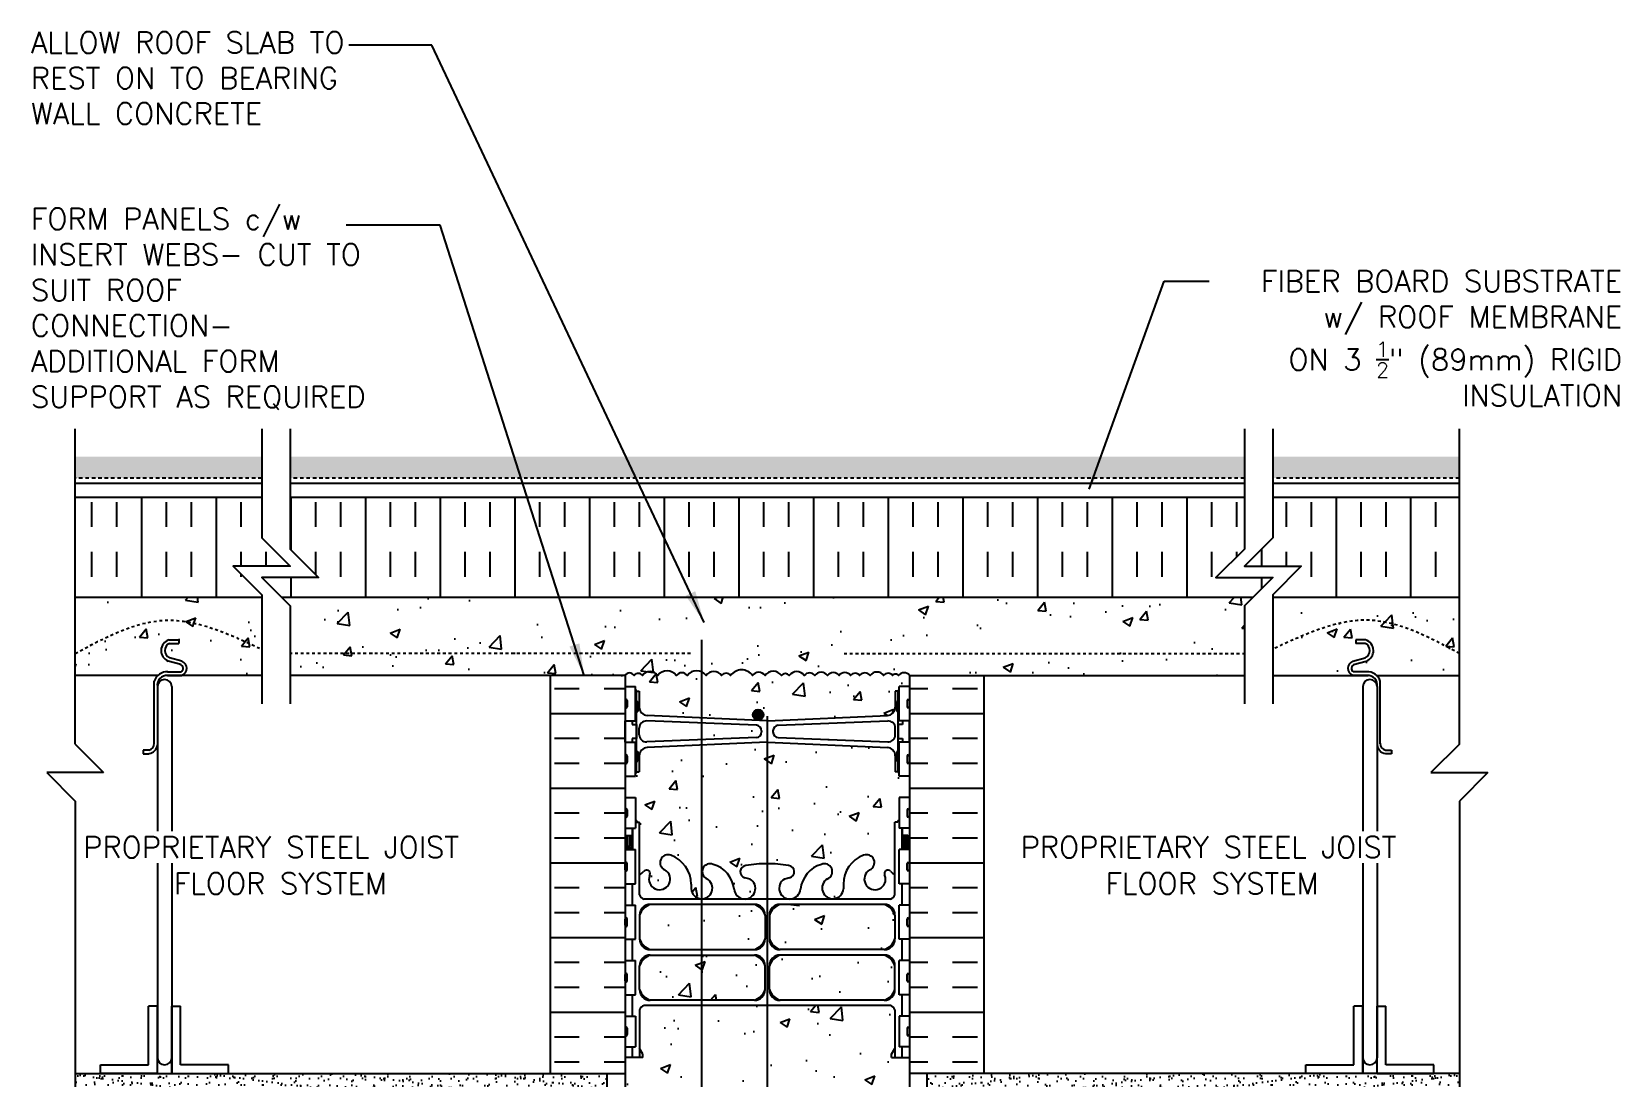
# Model space of a CAD drawing. Header units: inches. Extents: x 177.5 to 233.4, y 130.3 to 205.2.
# Drawn here: x 177.5 to 233.4, y 168.5 to 205.2 of the extents above; entities that cross this region are included whole.
import ezdxf
from ezdxf.enums import TextEntityAlignment as Align

# ---------------------------------------------------------------- set-up
doc = ezdxf.new("R2010")
doc.units = ezdxf.units.IN
doc.header["$LTSCALE"] = 0.5
doc.header["$MEASUREMENT"] = 0
doc.linetypes.add('DASHED2', pattern=[0.375, 0.25, -0.125])
doc.linetypes.add('HIDDEN2', pattern=[0.1875, 0.125, -0.0625])
for name, color, linetype in [('HATCH', 12, 'Continuous'), ('line25', 2, 'Continuous'), ('LINE3', 3, 'Continuous'), ('LINE50', 5, 'Continuous'), ('LINE9', 9, 'Continuous'), ('TEXT', 4, 'Continuous'), ('Web_Edge', 9, 'Continuous')]:
    doc.layers.add(name, color=color, linetype=linetype)
doc.styles.add('DIM', font='romans.shx', dxfattribs={"width": 0.7})
doc.styles.add('ROMANS', font='romans.shx', dxfattribs={"height": 0.75})
doc.dimstyles.new('ext_12', dxfattribs={"dimscale": 12, "dimtxt": 0.075, "dimasz": 0.09375, "dimexe": 0.09375, "dimexo": 0.0625, "dimgap": 0.0625, "dimtad": 1, "dimdec": 1, "dimzin": 2, "dimdsep": 46, "dimlunit": 4, "dimtxsty": 'DIM', "dimcen": 0.09, "dimdle": 0.09375, "dimclrt": 4, "dimadec": 0, "dimazin": 0, "dimtfac": 1, "dimtdec": 1, "dimtmove": 2, "dimatfit": 3, "dimfxl": 1, "dimfrac": 2, "dimtolj": 1, "dimtzin": 0, "dimarcsym": 0})
pattern_1 = [(50, (0, 0), (3.5863, -0.31376), [0.375, -4.125]), (355, (0, 0), (-0.693757, 3.76096), [0.3, -3.3]), (100.4514, (0.299, -0.026), (2.892544, 3.4472), [0.3187, -3.50571]), (46.1842, (0, 1), (5.336207, -0.827596), [0.5625, -6.1875]), (96.6356, (0.4447, 0.931), (4.67331, 4.87059), [0.47805, -5.25857]), (351.1842, (0, 1), (4.67331, 4.87059), [0.45, -4.95]), (21, (0.5, 0.75), (2.984535, -2.013094), [0.375, -4.125]), (326, (0.5, 0.75), (1.216577, 3.62575), [0.3, -3.3]), (71.4514, (0.7487, 0.5822), (4.20111, 1.612656), [0.3187, -3.50571]), (37.5, (0, 0), (0.060799, 1.664469), [0, -3.26, 0, -3.35, 0, -3.3125]), (7.5, (0, 0), (1.315348, 1.972059), [0, -1.91, 0, -3.185, 0, -1.2625]), (327.5, (-1.115, 0), (2.669112, -0.1127744), [0, -1.25, 0, -3.9, 0, -5.175]), (317.5, (-1.615, 0), (2.91593, 0.500525), [0, -1.625, 0, -2.59, 0, -3.675])]

msp = doc.modelspace()

# ---------------------------------------------------------------- hatches: boundary and pattern name
at = {"layer": 'HATCH'}
h = msp.add_hatch(dxfattribs=at)
h.set_pattern_fill('GRAVEL', color=256, style=0)
h.set_pattern_definition([(228.0128, (0.72, 1), (-7.999998232, -9.000001342), [0.134536, -13.319088]), (184.9697, (0.63, 0.9), (12.0000010515, 0.999991307), [0.230868, -22.855925]), (132.5104, (0.4, 0.88), (9.999990718, -11.000008674), [0.162788, -16.116032]), (267.2737, (0.01, 0.63), (0.999996018, 20.000000295), [0.210238, -20.813558]), (292.8337, (0, 0.42), (-5.0000099054, 11.999996412), [0.206155, -20.409373]), (357.2737, (0.08, 0.23), (-20.000000295, 0.999996018), [0.210238, -20.813558]), (37.6942, (0.29, 0.22), (-13.0000073456, -9.999990405), [0.278029, -27.524849]), (72.2553, (0.51, 0.39), (7.0000107627, 21.999996231), [0.262488, -25.986321]), (121.4296, (0.59, 0.64), (-8.000008234, 12.9999950365), [0.21095, -20.884073]), (175.2364, (0.48, 0.82), (11.000000946, -0.999991533), [0.240832, -11.800763]), (222.3974, (0.24, 0.84), (-12.000007351, -10.999992082), [0.311448, -30.833375]), (138.8141, (1, 0.62), (-7.000002947, 5.999997313), [0.106301, -10.523844]), (171.4692, (0.92, 0.69), (12.999998285, -2.00000791), [0.202237, -20.021511]), (225, (0.72, 0.72), (-1e-16, -1.0000003), [0.141421, -1.272792]), (203.1986, (0.65, 0.84), (4.99999973, 2.000001325), [0.076158, -7.539615]), (291.8014, (0.58, 0.81), (-0.99999991, 3.00000027), [0.107703, -5.277462]), (30.9638, (0.62, 0.71), (2.99999802, 2.00000248), [0.174929, -5.656023]), (161.5651, (0.77, 0.8), (2.00000043, -0.9999984), [0.126491, -3.035787]), (16.3895, (0, 0.81), (10.000002198, 2.99999271), [0.1772, -17.542845]), (70.3462, (0.17, 0.86), (-3.999995247, -11.000002136), [0.148661, -14.717408]), (293.1986, (0.77, 1), (-2.000001325, 4.99999973), [0.152315, -7.463458]), (343.6105, (0.83, 0.86), (-10.000002198, 2.99999271), [0.1772, -17.542845]), (339.444, (0, 0.19), (-5.000001845, 1.999995996), [0.17088, -8.373124]), (294.7751, (0.16, 0.13), (-4.99999219, 11.000003422), [0.143178, -14.174643]), (66.8014, (0.78, 0), (2.000001325, 4.99999973), [0.152315, -7.463458]), (17.354, (0.84, 0.14), (-13.000002019, -3.999994502), [0.167631, -16.595424]), (69.444, (0.29, 0), (-1.999995996, -5.000001845), [0.08544, -8.458564]), (101.3099, (0.72, 0), (-0.99999763, 4.00000075), [0.05099, -5.048029]), (165.9638, (0.71, 0.05), (3.00000055, -0.99999806), [0.206155, -3.91695]), (186.009, (0.51, 0.1), (9.999999751, 0.9999993175), [0.19105, -18.913923]), (303.6901, (0.62, 0.62), (-1.00000133, 1.99999956), [0.144222, -3.461329]), (353.1572, (0.7, 0.5), (16.9999993655, -2.000007998), [0.251794, -24.927563]), (60.9454, (0.95, 0.47), (-4.000000027, -7.000000385), [0.102956, -10.192674]), (90, (1, 0.56), (-1, 1), [0.06, -0.94]), (120.2564, (0.49, 0.13), (3.999994887, -7.000002456), [0.138924, -13.75352]), (48.0128, (0.42, 0.25), (7.999998232, 9.000001342), [0.269072, -13.184552]), (0, (0.6, 0.45), (1, 1), [0.26, -0.74]), (325.3048, (0.86, 0.45), (-9.999994259, 7.00000861), [0.158114, -15.653274]), (254.0546, (0.99, 0.36), (-0.99999989, -4.000000127), [0.145602, -7.134508]), (207.646, (0.95, 0.22), (-18.999995807, -10.000007713), [0.237065, -23.469474]), (175.4261, (0.74, 0.11), (-13.0000005583, 0.999994801), [0.250799, -24.829074])])
h.paths.add_polyline_path([(185.607, 190.295), (179.047, 190.295), (179.047, 189.545), (185.607, 189.545)])
h.paths.add_polyline_path([(220.153, 190.295), (186.607, 190.295), (186.607, 189.545), (220.153, 189.545)])
h.paths.add_polyline_path([(227.713, 190.295), (221.153, 190.295), (221.153, 189.545), (227.713, 189.545)])
h = msp.add_hatch(dxfattribs=at)
h.set_pattern_fill('INSUL', color=256, scale=7, angle=90, style=0)
h.set_pattern_definition([(90, (184.01, 187.8276), (-2.625, 2e-16), []), (90, (183.135, 187.8276), (-2.625, 2e-16), [0.875, -0.875]), (90, (182.26, 187.8276), (-2.625, 2e-16), [0.875, -0.875])])
h.paths.add_polyline_path([(185.607, 188.858), (179.047, 188.858), (179.047, 185.358), (185.607, 185.358), (185.607, 185.445), (184.607, 186.445), (186.607, 186.445), (185.607, 187.445)])
h.paths.add_polyline_path([(220.153, 188.858), (186.607, 188.858), (186.607, 187.05), (187.607, 186.05), (185.607, 186.05), (186.299, 185.358), (220.461, 185.358), (221.153, 186.05), (219.153, 186.05), (220.153, 187.05)])
h.paths.add_polyline_path([(221.153, 185.445), (221.153, 185.358), (227.713, 185.358), (227.713, 188.858), (221.153, 188.858), (221.153, 187.445), (220.153, 186.445), (222.153, 186.445)])
h = msp.add_hatch(dxfattribs=at)
h.set_pattern_fill('AR-CONC', color=256, scale=0.5)
h.set_pattern_definition(pattern_1)
h.paths.add_polyline_path([(220.153, 185.05), (220.461, 185.358), (186.299, 185.358), (186.607, 185.05), (186.607, 182.608), (198.38, 182.608, -0.552315), (198.7, 182.603, -0.520567), (198.991, 182.603, -0.520567), (199.532, 182.603, -0.520567), (200.182, 182.603, -0.520567), (200.57, 182.603, -0.520567), (201.23, 182.603, -0.520567), (201.775, 182.603, -0.520567), (202.092, 182.603, -0.520567), (202.863, 182.603, -0.520567), (203.301, 182.603, -0.520567), (203.882, 182.603, -0.520567), (204.154, 182.603, -0.520567), (204.682, 182.603, -0.520567), (205.051, 182.603, -0.520567), (205.499, 182.603, -0.520567), (205.906, 182.603, -0.520567), (206.309, 182.603, -0.520567), (206.627, 182.603, -0.520567), (206.997, 182.603, -0.520567), (207.472, 182.603, -0.520567), (207.786, 182.603, -0.520567), (207.996, 182.603, -0.513484), (208.38, 182.608), (220.153, 182.608)])
edge = h.paths.add_edge_path()
edge.add_line((227.713, 185.358), (221.153, 185.358))
edge.add_line((221.153, 185.358), (221.153, 183.528))
edge.add_spline(control_points=[(221.153, 183.528), (222.288, 184.059), (224.508, 185.098), (226.661, 183.944), (227.713, 183.381)], knot_values=[0, 0, 0, 0, 3.539354, 6.918479, 6.918479, 6.918479, 6.918479], degree=3, periodic=0)
edge.add_line((227.713, 183.381), (227.713, 185.358))
edge = h.paths.add_edge_path()
edge.add_line((185.607, 185.358), (179.047, 185.358))
edge.add_line((179.047, 185.358), (179.047, 183.381))
edge.add_spline(control_points=[(179.047, 183.381), (180.099, 183.944), (182.252, 185.098), (184.472, 184.059), (185.607, 183.528)], knot_values=[0, 0, 0, 0, 3.379125, 6.918479, 6.918479, 6.918479, 6.918479], degree=3, periodic=0)
edge.add_line((185.607, 183.528), (185.607, 185.358))
h.paths.add_polyline_path([(207.88, 182.058), (207.98, 182.058, -0.327813), (208.015, 182.105), (208.015, 182.213), (208.38, 182.213), (208.38, 182.608, 0.513484), (207.996, 182.603, 0.520567), (207.786, 182.603, 0.520567), (207.472, 182.603, 0.520567), (206.997, 182.603, 0.520567), (206.627, 182.603, 0.520567), (206.309, 182.603, 0.520567), (205.906, 182.603, 0.520567), (205.499, 182.603, 0.520567), (205.051, 182.603, 0.520567), (204.682, 182.603, 0.520567), (204.154, 182.603, 0.520567), (203.882, 182.603, 0.520567), (203.301, 182.603, 0.520567), (202.863, 182.603, 0.520567), (202.092, 182.603, 0.520567), (201.775, 182.603, 0.520567), (201.23, 182.603, 0.520567), (200.57, 182.603, 0.520567), (200.182, 182.603, 0.520567), (199.532, 182.603, 0.520567), (198.991, 182.603, 0.520567), (198.7, 182.603, 0.552315), (198.38, 182.608), (198.38, 182.213), (198.745, 182.213), (198.745, 182.105, -0.327813), (198.78, 182.058), (198.88, 182.058), (198.88, 181.497, 0.390098), (199.155, 181.198), (203.363, 181.014, 0.020761), (203.38, 181.013, 0.020761), (203.397, 181.014), (207.605, 181.198, 0.390098), (207.88, 181.497)])
h.paths.add_polyline_path([(207.88, 180.757, 0.425773), (207.62, 181.006), (203.763, 180.855, 0.390098), (203.58, 180.655), (203.58, 180.62, 0.390098), (203.763, 180.421), (207.62, 180.269, 0.425773), (207.88, 180.519)])
h.paths.add_polyline_path([(203.18, 180.62), (203.18, 180.655, 0.390098), (202.997, 180.855), (199.14, 181.006, 0.425773), (198.88, 180.757), (198.88, 180.519, 0.425773), (199.14, 180.269), (202.997, 180.421, 0.390098)])
h.paths.add_polyline_path([(208.015, 178.313), (208.38, 178.313), (208.38, 179.063), (208.015, 179.063), (208.015, 179.17, -0.327813), (207.98, 179.218), (207.88, 179.218), (207.88, 179.779, 0.390098), (207.605, 180.078), (203.397, 180.261, 0.020761), (203.38, 180.262, 0.020761), (203.363, 180.261), (199.155, 180.078, 0.390098), (198.88, 179.779), (198.88, 179.218), (198.78, 179.218, -0.327813), (198.745, 179.17), (198.745, 179.063), (198.38, 179.063), (198.38, 178.313), (198.745, 178.313), (198.745, 177.529, -0.385423), (198.79, 177.479), (198.79, 177.449), (198.89, 177.449), (198.89, 175.612, 0.108933), (199.043, 175.725, -0.8344), (199.254, 175.599), (199.242, 175.578, 2.155404), (199.781, 175.772, -1), (199.995, 176.284, -0.311223), (200.704, 175.268), (200.703, 175.103, 1.661382), (201.264, 175.455, -1), (201.478, 175.966, -0.30095), (202.214, 175.094, 1.661382), (202.775, 175.447, 0.055617), (202.596, 175.492, -0.843243), (202.63, 175.925, -0.049932), (203.38, 175.989, -0.049932), (204.13, 175.925, -0.843243), (204.164, 175.492, 0.055617), (203.985, 175.447, 1.661382), (204.546, 175.094, -0.30095), (205.282, 175.966, -1), (205.496, 175.455, 1.661382), (206.057, 175.103), (206.056, 175.268, -0.311223), (206.765, 176.284, -1), (206.979, 175.772, 2.155404), (207.517, 175.578), (207.506, 175.599, -0.834375), (207.717, 175.725, 0.10894), (207.87, 175.612), (207.87, 177.449), (207.97, 177.449), (207.97, 177.479, -0.385423), (208.015, 177.529)])
h.paths.add_polyline_path([(203.304, 172.403, 0.225652), (202.929, 172.778), (199.265, 172.778, 0.225652), (198.89, 172.403), (198.89, 171.562, 0.225652), (199.265, 171.187), (202.929, 171.187, 0.225652), (203.304, 171.562)])
h.paths.add_polyline_path([(203.304, 174.184, 0.225652), (202.929, 174.559), (199.265, 174.559, 0.225652), (198.89, 174.184), (198.89, 173.344, 0.225652), (199.265, 172.969), (202.929, 172.969, 0.225652), (203.304, 173.344)])
h.paths.add_polyline_path([(207.87, 173.344), (207.87, 174.184, 0.225652), (207.495, 174.559), (203.831, 174.559, 0.225652), (203.456, 174.184), (203.456, 173.344, 0.225652), (203.831, 172.969), (207.495, 172.969, 0.225652)])
h.paths.add_polyline_path([(207.87, 172.403, 0.225652), (207.495, 172.778), (203.831, 172.778, 0.225652), (203.456, 172.403), (203.456, 171.562, 0.225652), (203.831, 171.187), (207.495, 171.187, 0.225652), (207.87, 171.562)])
h.paths.add_polyline_path([(208.38, 167.858), (208.38, 169.178), (207.75, 169.178), (207.75, 169.29), (207.87, 169.49), (207.87, 170.852, 0.268138), (207.709, 171), (199.051, 171, 0.268156), (198.89, 170.852), (198.89, 169.49), (199.01, 169.29), (199.01, 169.178), (198.38, 169.178), (198.38, 167.858), (198.38, 165.858, 0.088416), (198.526, 165.76), (198.616, 165.76), (198.616, 165.719, -0.249069), (198.726, 165.512), (198.726, 165.444, -0.414214), (198.663, 165.382), (198.616, 165.382), (198.616, 165.312), (198.721, 165.312, 0.231736), (199.079, 165.463, -0.8344), (199.29, 165.337), (199.278, 165.316, 2.155404), (199.817, 165.51, -1), (200.031, 166.021, -0.311223), (200.74, 165.005), (200.739, 164.84, 1.661382), (201.3, 165.193, -1), (201.514, 165.704, -0.30095), (202.25, 164.832, 1.661382), (202.811, 165.185, 0.055617), (202.632, 165.23, -0.843243), (202.666, 165.662, -0.047544), (203.38, 165.727, -0.047544), (204.094, 165.662, -0.843243), (204.128, 165.23, 0.055617), (203.949, 165.185, 1.661382), (204.51, 164.832, -0.30095), (205.246, 165.704, -1), (205.46, 165.193, 1.661382), (206.021, 164.84), (206.02, 165.005, -0.311223), (206.729, 166.021, -1), (206.943, 165.51, 2.155404), (207.481, 165.316), (207.47, 165.337, -0.834375), (207.681, 165.463, 0.23174), (208.039, 165.312), (208.144, 165.312), (208.144, 165.382), (208.096, 165.382, -0.414214), (208.034, 165.444), (208.034, 165.512, -0.249069), (208.144, 165.719), (208.144, 165.76), (208.234, 165.76, 0.08841), (208.38, 165.858)])
h.paths.add_polyline_path([(208.38, 161.665, 0.08841), (208.234, 161.763), (208.144, 161.763), (208.144, 161.804, -0.249069), (208.034, 162.012), (208.034, 162.079, -0.414214), (208.096, 162.142), (208.144, 162.142), (208.144, 162.212), (208.039, 162.212, -0.155529), (207.863, 162.346, 0.180914), (207.446, 162.657), (205.865, 163.01, 0.054974), (205.538, 163.046), (203.38, 163.046), (201.222, 163.046, 0.054974), (200.895, 163.01), (199.314, 162.657, 0.180914), (198.897, 162.346, -0.155529), (198.721, 162.212), (198.616, 162.212), (198.616, 162.142), (198.663, 162.142, -0.414214), (198.726, 162.079), (198.726, 162.012, -0.249069), (198.616, 161.804), (198.616, 161.763), (198.526, 161.763, 0.088416), (198.38, 161.665), (198.38, 156.05, 0.088416), (198.526, 155.953), (198.616, 155.953), (198.616, 155.911, -0.249069), (198.726, 155.704), (198.726, 155.636, -0.414214), (198.663, 155.574), (198.616, 155.574), (198.616, 155.504), (198.721, 155.504, -0.155529), (198.897, 155.37, 0.180914), (199.314, 155.059), (200.895, 154.706, 0.054974), (201.222, 154.669), (203.38, 154.669), (205.538, 154.669, 0.054974), (205.865, 154.706), (207.446, 155.059, 0.180914), (207.863, 155.37, -0.155529), (208.039, 155.504), (208.144, 155.504), (208.144, 155.574), (208.096, 155.574, -0.414214), (208.034, 155.636), (208.034, 155.704, -0.249069), (208.144, 155.911), (208.144, 155.953), (208.234, 155.953, 0.08841), (208.38, 156.05)])
h.paths.add_polyline_path([(208.38, 151.858, 0.08841), (208.234, 151.955), (208.144, 151.955), (208.144, 151.997, -0.249069), (208.034, 152.204), (208.034, 152.271, -0.414214), (208.096, 152.334), (208.144, 152.334), (208.144, 152.404), (208.039, 152.404, 0.231736), (207.681, 152.253, -0.8344), (207.47, 152.378), (207.481, 152.4, 2.155404), (206.943, 152.205, -1), (206.729, 151.694, -0.311223), (206.02, 152.71), (206.021, 152.875, 1.661382), (205.46, 152.522, -1), (205.246, 152.011, -0.30095), (204.51, 152.884, 1.661382), (203.949, 152.531, 0.055617), (204.128, 152.485, -0.843243), (204.094, 152.053, -0.047544), (203.38, 151.988, -0.047544), (202.666, 152.053, -0.843243), (202.632, 152.485, 0.055617), (202.811, 152.531, 1.661382), (202.25, 152.884, -0.30095), (201.514, 152.011, -1), (201.3, 152.522, 1.661382), (200.739, 152.875), (200.74, 152.71, -0.311223), (200.031, 151.694, -1), (199.817, 152.205, 2.155404), (199.278, 152.4), (199.29, 152.378, -0.834375), (199.079, 152.253, 0.23174), (198.721, 152.404), (198.616, 152.404), (198.616, 152.334), (198.663, 152.334, -0.414214), (198.726, 152.271), (198.726, 152.204, -0.249069), (198.616, 151.997), (198.616, 151.955), (198.526, 151.955, 0.088416), (198.38, 151.858), (198.38, 149.858), (202.599, 149.858), (203.599, 150.858), (203.599, 148.858), (204.599, 149.858), (208.38, 149.858)])
h = msp.add_hatch(dxfattribs=at)
h.set_pattern_fill('AR-CONC', color=256, scale=0.5)
h.set_pattern_definition(pattern_1)
edge = h.paths.add_edge_path()
edge.add_spline(control_points=[(227.713, 183.381), (226.661, 183.944), (224.508, 185.098), (222.288, 184.059), (221.153, 183.528)], knot_values=[0, 0, 0, 0, 3.379125, 6.918479, 6.918479, 6.918479, 6.918479], degree=3, periodic=0)
edge.add_line((221.153, 183.528), (221.153, 182.608))
edge.add_line((221.153, 182.608), (221.55, 182.608))
edge.add_line((221.55, 182.608), (223.962, 182.608))
edge.add_arc((224.061, 182.858), 0.269, 111.5979, 248.4021, ccw=False)
edge.add_line((223.962, 183.108), (224.395, 183.23))
edge.add_arc((224.298, 183.48), 0.268, 291.22, 428.78)
edge.add_line((224.395, 183.73), (224.073, 183.73))
edge.add_line((224.073, 183.73), (224.073, 183.855))
edge.add_line((224.073, 183.855), (224.416, 183.855))
edge.add_arc((224.298, 183.48), 0.393, -69.7322, 72.5069, ccw=False)
edge.add_line((224.434, 183.111), (224.003, 182.989))
edge.add_arc((224.061, 182.858), 0.144, 113.7456, 240.3185)
edge.add_line((223.989, 182.733), (224.458, 182.733))
edge.add_arc((224.486, 182.271), 0.463, 46.7137, 93.5654, ccw=False)
edge.add_line((224.804, 182.608), (227.713, 182.608))
edge.add_line((227.713, 182.608), (227.713, 183.381))
edge = h.paths.add_edge_path()
edge.add_spline(control_points=[(185.607, 183.528), (184.472, 184.059), (182.252, 185.098), (180.099, 183.944), (179.047, 183.381)], knot_values=[0, 0, 0, 0, 3.539354, 6.918479, 6.918479, 6.918479, 6.918479], degree=3, periodic=0)
edge.add_line((179.047, 183.381), (179.047, 182.608))
edge.add_line((179.047, 182.608), (181.956, 182.608))
edge.add_arc((182.273, 182.271), 0.463, 86.4346, 133.2863, ccw=False)
edge.add_line((182.302, 182.733), (182.77, 182.733))
edge.add_arc((182.699, 182.858), 0.144, 299.6815, 426.2806)
edge.add_line((182.757, 182.989), (182.319, 183.113))
edge.add_arc((182.462, 183.48), 0.393, 107.4931, 248.78, ccw=False)
edge.add_line((182.343, 183.855), (182.687, 183.855))
edge.add_line((182.687, 183.855), (182.687, 183.73))
edge.add_line((182.687, 183.73), (182.365, 183.73))
edge.add_arc((182.462, 183.48), 0.268, 111.22, 248.78)
edge.add_line((182.365, 183.23), (182.798, 183.108))
edge.add_arc((182.699, 182.858), 0.269, -68.4021, 68.4021, ccw=False)
edge.add_line((182.798, 182.608), (185.607, 182.608))
edge.add_line((185.607, 182.608), (185.607, 183.528))
h = msp.add_hatch(dxfattribs=at)
h.set_pattern_fill('INSUL', color=256, scale=7, style=0)
h.set_pattern_definition([(0, (209.8936, 178.6474), (0, 2.625), []), (0, (209.8936, 179.5224), (0, 2.625), [0.875, -0.875]), (0, (209.8936, 180.3974), (0, 2.625), [0.875, -0.875])])
h.paths.add_polyline_path([(211.005, 182.608), (208.38, 182.608), (208.38, 168.608), (211.005, 168.608)])
h.paths.add_polyline_path([(195.755, 168.608), (198.38, 168.608), (198.38, 182.608), (195.755, 182.608)])
h = msp.add_hatch(dxfattribs=at)
h.set_pattern_fill('AR-SAND', color=256, scale=0.25, style=0)
h.set_pattern_definition([(142.5, (260.07686, 75.05084), (0.0157483, 0.481706), [0, -0.38, 0, -0.425, 0, -0.40625]), (172.5, (260.07686, 75.05084), (-0.4424442, 0.7055365), [0, -0.205, 0, -0.3425, 0, -0.13125]), (212.5, (260.38436, 75.05084), (-0.7785355, 0.0014148), [0, -0.125, 0, -0.45, 0, -0.5875]), (222.5, (260.38436, 75.05084), (-0.7515317, 0.219419), [0, -0.0625, 0, -0.295, 0, -0.3375])])
h.paths.add_polyline_path([(179.047, 168.108), (179.047, 168.608), (197.755, 168.608), (197.755, 168.108)])
h = msp.add_hatch(dxfattribs=at)
h.set_pattern_fill('AR-SAND', color=256, scale=0.25, style=0)
h.set_pattern_definition([(37.5, (146.68297, 75.05084), (-0.0157483, 0.481706), [0, -0.38, 0, -0.425, 0, -0.40625]), (7.5, (146.68297, 75.05084), (0.4424442, 0.7055365), [0, -0.205, 0, -0.3425, 0, -0.13125]), (327.5, (146.37547, 75.05084), (0.7785355, 0.0014148), [0, -0.125, 0, -0.45, 0, -0.5875]), (317.5, (146.37547, 75.05084), (0.7515317, 0.219419), [0, -0.0625, 0, -0.295, 0, -0.3375])])
h.paths.add_polyline_path([(227.713, 168.108), (227.713, 168.608), (209.005, 168.608), (209.005, 168.108)])
at = {"layer": 'LINE3'}
h = msp.add_hatch(color=256, dxfattribs=at)
h.paths.add_polyline_path([(203.244, 181.255, 0.831395), (202.875, 181.255)])
h.paths.add_polyline_path([(203.247, 181.221, 0.045935), (203.244, 181.255), (202.875, 181.255, 0.045935), (202.872, 181.221, 1)])

# ---------------------------------------------------------------- linework, layer by layer
at = {"layer": 'HATCH'}
msp.add_lwpolyline([(208.38, 182.608, 0.513484), (207.996, 182.603, 0.520567), (207.786, 182.603, 0.520567), (207.472, 182.603, 0.520567), (206.997, 182.603, 0.520567), (206.627, 182.603, 0.520567), (206.309, 182.603, 0.520567), (205.906, 182.603, 0.520567), (205.499, 182.603, 0.520567), (205.051, 182.603, 0.520567), (204.682, 182.603, 0.520567), (204.154, 182.603, 0.520567), (203.882, 182.603, 0.520567), (203.301, 182.603, 0.520567), (202.863, 182.603, 0.520567), (202.092, 182.603, 0.520567), (201.775, 182.603, 0.520567), (201.23, 182.603, 0.520567), (200.57, 182.603, 0.520567), (200.182, 182.603, 0.520567), (199.532, 182.603, 0.520567), (198.991, 182.603, 0.520567), (198.7, 182.603, 0.552315), (198.38, 182.608)], format="xyb", dxfattribs=at)
at = {"layer": 'line25'}
for p, q in [((179.047, 185.358), (185.607, 185.358)), ((186.299, 185.358), (220.461, 185.358)), ((221.153, 185.358), (227.713, 185.358)), ((221.153, 185.358), (221.55, 185.358)), ((182.343, 183.855), (182.687, 183.855)), ((182.687, 183.855), (182.687, 183.73)), ((224.416, 183.855), (224.073, 183.855)), ((224.073, 183.855), (224.073, 183.73)), ((182.365, 183.73), (182.687, 183.73)), ((182.798, 183.108), (182.365, 183.23)), ((223.962, 183.108), (224.395, 183.23)), ((224.395, 183.73), (224.073, 183.73)), ((182.298, 182.733), (182.77, 182.733)), ((182.764, 182.987), (182.319, 183.113)), ((224.462, 182.733), (223.989, 182.733)), ((223.996, 182.987), (224.434, 183.111)), ((181.956, 182.608), (179.047, 182.608)), ((181.83, 180.198), (181.83, 182.404)), ((181.941, 182.213), (181.941, 177.128)), ((185.603, 182.608), (182.249, 182.608)), ((182.298, 182.608), (182.798, 182.608)), ((182.441, 182.213), (182.441, 177.128)), ((185.607, 182.608), (185.209, 182.608)), ((198.38, 182.608), (186.607, 182.608)), ((198.38, 182.608), (198.38, 167.858)), ((198.38, 182.213), (198.745, 182.213)), ((198.745, 181.013), (198.745, 182.213)), ((208.38, 182.213), (208.015, 182.213)), ((208.015, 181.013), (208.015, 182.213)), ((208.38, 182.608), (208.38, 167.858)), ((208.38, 182.608), (220.153, 182.608)), ((221.153, 182.608), (221.55, 182.608)), ((221.157, 182.608), (224.511, 182.608)), ((224.462, 182.608), (223.962, 182.608)), ((224.319, 182.213), (224.319, 177.128)), ((224.804, 182.608), (227.713, 182.608)), ((224.819, 182.213), (224.819, 177.128)), ((224.929, 180.198), (224.929, 182.404)), ((198.38, 181.013), (198.745, 181.013)), ((208.38, 181.013), (208.015, 181.013)), ((181.639, 179.982), (181.435, 179.982)), ((181.435, 179.982), (181.435, 179.857)), ((181.435, 179.857), (181.649, 179.857)), ((198.38, 180.263), (198.745, 180.263)), ((198.745, 179.063), (198.745, 180.263)), ((208.015, 179.063), (208.015, 180.263)), ((208.38, 180.263), (208.015, 180.263)), ((225.325, 179.857), (225.111, 179.857)), ((225.121, 179.982), (225.325, 179.982)), ((225.325, 179.982), (225.325, 179.857)), ((198.38, 179.063), (198.745, 179.063)), ((208.38, 179.063), (208.015, 179.063)), ((198.38, 178.313), (198.745, 178.313)), ((198.745, 178.313), (198.745, 177.233)), ((208.38, 178.313), (208.015, 178.313)), ((208.015, 178.313), (208.015, 177.233)), ((198.38, 177.233), (198.745, 177.233)), ((208.38, 177.233), (208.015, 177.233)), ((198.38, 176.483), (198.745, 176.483)), ((198.745, 175.283), (198.745, 176.483)), ((208.38, 176.483), (208.015, 176.483)), ((208.015, 175.283), (208.015, 176.483)), ((181.941, 176.003), (181.941, 169.17)), ((182.441, 176.003), (182.441, 169.17)), ((224.319, 176.003), (224.319, 169.17)), ((224.819, 176.003), (224.819, 169.17)), ((198.38, 175.283), (198.745, 175.283)), ((208.38, 175.283), (208.015, 175.283)), ((198.38, 174.533), (198.745, 174.533)), ((198.745, 173.333), (198.745, 174.533)), ((208.38, 174.533), (208.015, 174.533)), ((208.015, 173.333), (208.015, 174.533)), ((198.38, 173.333), (198.745, 173.333)), ((208.38, 173.333), (208.015, 173.333)), ((198.38, 172.583), (198.745, 172.583)), ((198.745, 171.383), (198.745, 172.583)), ((208.38, 172.583), (208.015, 172.583)), ((208.015, 171.383), (208.015, 172.583)), ((181.941, 170.983), (181.628, 170.983)), ((181.628, 168.92), (181.628, 170.983)), ((181.941, 168.608), (181.941, 170.983)), ((182.441, 170.983), (182.441, 168.608)), ((182.441, 170.983), (182.753, 170.983)), ((182.441, 168.608), (182.441, 170.983)), ((182.753, 168.92), (182.753, 170.983)), ((198.38, 171.383), (198.745, 171.383)), ((208.38, 171.383), (208.015, 171.383)), ((224.319, 170.983), (224.007, 170.983)), ((224.007, 168.92), (224.007, 170.983)), ((224.319, 170.983), (224.319, 168.608)), ((224.319, 168.608), (224.319, 170.983)), ((224.819, 170.983), (225.132, 170.983)), ((224.819, 168.608), (224.819, 170.983)), ((225.132, 168.92), (225.132, 170.983)), ((198.38, 170.633), (198.745, 170.633)), ((198.745, 170.633), (198.745, 169.553)), ((208.38, 170.633), (208.015, 170.633)), ((208.015, 170.633), (208.015, 169.553)), ((198.38, 169.553), (198.745, 169.553)), ((208.38, 169.553), (208.015, 169.553)), ((179.941, 168.92), (181.628, 168.92)), ((179.941, 168.608), (179.941, 168.92)), ((184.441, 168.92), (182.753, 168.92)), ((184.441, 168.608), (184.441, 168.92)), ((222.319, 168.608), (222.319, 168.92)), ((222.319, 168.92), (224.007, 168.92)), ((226.819, 168.92), (225.132, 168.92)), ((226.819, 168.608), (226.819, 168.92)), ((181.941, 168.608), (179.941, 168.608)), ((182.441, 168.608), (184.441, 168.608)), ((197.755, 168.108), (197.755, 168.608)), ((209.005, 168.108), (209.005, 168.608)), ((224.319, 168.608), (222.319, 168.608)), ((224.819, 168.608), (226.819, 168.608))]:
    msp.add_line(p, q, dxfattribs=at)
for points in [[(185.607, 188.858), (179.047, 188.858)], [(220.153, 188.858), (186.607, 188.858)], [(227.713, 188.858), (221.153, 188.858)]]:
    msp.add_lwpolyline(points, dxfattribs=at)
for centre, radius, start, end in [((182.462, 183.48), 0.393, 107.4931, 248.78), ((224.298, 183.48), 0.393, 290.2678, 72.5069), ((182.462, 183.48), 0.268, 111.22, 248.78), ((224.298, 183.48), 0.268, 291.22, 68.78), ((182.273, 182.271), 0.463, 85.8264, 163.2426), ((182.699, 182.858), 0.144, 299.6815, 68.4021), ((182.699, 182.858), 0.269, 291.5979, 68.4021), ((224.061, 182.858), 0.269, 111.5979, 248.4021), ((224.061, 182.858), 0.144, 111.5979, 240.3185), ((224.486, 182.271), 0.463, 16.7574, 94.1736), ((182.273, 182.271), 0.338, 85.8264, 189.868), ((182.191, 182.211), 0.25, 0.4466, 179.5534), ((224.569, 182.211), 0.25, 0.4466, 179.5534), ((224.486, 182.271), 0.338, 350.132, 94.1736), ((181.599, 180.21), 0.231, 279.8081, 2.8779), ((181.594, 180.201), 0.348, 279.1141, 354.7418), ((225.166, 180.201), 0.348, 185.2582, 260.8859), ((225.16, 180.21), 0.231, 177.1221, 260.1919), ((182.191, 169.172), 0.25, 180.4466, 359.5534), ((224.569, 169.172), 0.25, 180.4466, 359.5534)]:
    msp.add_arc(centre, radius, start, end, dxfattribs=at)
at = {"layer": 'LINE3'}
for p, q in [((201.063, 183.858), (201.063, 158.463)), ((203.38, 181.174), (203.38, 150.639))]:
    msp.add_line(p, q, dxfattribs=at)
msp.add_circle((203.06, 181.221), 0.188, dxfattribs=at)
at = {"layer": 'LINE50', "color": 9, "linetype": 'DASHED2'}
for p, q in [((185.607, 189.545), (179.047, 189.545)), ((220.153, 189.545), (186.607, 189.545)), ((227.713, 189.545), (221.153, 189.545))]:
    msp.add_line(p, q, dxfattribs=at)
at = {"layer": 'LINE50'}
for p, q in [((195.755, 168.608), (195.755, 182.608)), ((211.005, 168.608), (211.005, 182.608))]:
    msp.add_line(p, q, dxfattribs=at)
at = {"layer": 'LINE9'}
for p, q in [((179.047, 180.193), (179.047, 191.278)), ((227.713, 180.193), (227.713, 191.278)), ((198.38, 181.723), (198.38, 181.503)), ((198.38, 181.668), (198.38, 181.668)), ((198.38, 181.558), (198.38, 181.558)), ((198.42, 181.763), (198.42, 181.763)), ((198.46, 181.723), (198.46, 181.503)), ((198.78, 179.218), (198.78, 182.058)), ((198.78, 182.058), (198.88, 182.058)), ((198.78, 182.038), (198.78, 182.038)), ((198.78, 181.688), (198.83, 181.688)), ((198.83, 181.688), (198.83, 181.338)), ((198.88, 182.058), (198.88, 181.497)), ((207.98, 182.058), (207.88, 182.058)), ((207.88, 182.058), (207.88, 181.497)), ((207.93, 181.688), (207.93, 181.338)), ((207.98, 181.688), (207.93, 181.688)), ((207.98, 179.218), (207.98, 182.058)), ((207.98, 182.038), (207.98, 182.038)), ((208.3, 181.723), (208.3, 181.503)), ((208.34, 181.763), (208.34, 181.763)), ((208.38, 181.723), (208.38, 181.503)), ((208.38, 181.668), (208.38, 181.668)), ((208.38, 181.558), (208.38, 181.558)), ((198.38, 180.263), (198.38, 181.013)), ((198.42, 181.463), (198.42, 181.463)), ((198.63, 181.013), (198.63, 180.888)), ((198.78, 181.338), (198.83, 181.338)), ((202.997, 180.855), (199.14, 181.006)), ((203.363, 181.014), (199.155, 181.198)), ((203.397, 181.014), (207.605, 181.198)), ((203.763, 180.855), (207.62, 181.006)), ((207.98, 181.338), (207.93, 181.338)), ((208.13, 181.013), (208.13, 180.888)), ((208.34, 181.463), (208.34, 181.463)), ((208.38, 180.263), (208.38, 181.013)), ((198.63, 180.388), (198.63, 180.263)), ((198.88, 180.519), (198.88, 180.757)), ((202.997, 180.421), (199.14, 180.269)), ((203.18, 180.655), (203.18, 180.62)), ((203.58, 180.655), (203.58, 180.62)), ((203.763, 180.421), (207.62, 180.269)), ((207.88, 180.519), (207.88, 180.757)), ((208.13, 180.388), (208.13, 180.263)), ((179.047, 180.193), (180.047, 179.193)), ((198.78, 179.938), (198.83, 179.938)), ((198.83, 179.938), (198.83, 179.588)), ((203.363, 180.261), (199.155, 180.078)), ((203.397, 180.261), (207.605, 180.078)), ((207.98, 179.938), (207.93, 179.938)), ((207.93, 179.938), (207.93, 179.588)), ((227.713, 180.193), (226.713, 179.193)), ((198.38, 179.773), (198.38, 179.553)), ((198.38, 179.718), (198.38, 179.718)), ((198.38, 179.608), (198.38, 179.608)), ((198.42, 179.813), (198.42, 179.813)), ((198.42, 179.513), (198.42, 179.513)), ((198.46, 179.773), (198.46, 179.553)), ((198.78, 179.588), (198.83, 179.588)), ((198.88, 179.779), (198.88, 179.218)), ((207.88, 179.779), (207.88, 179.218)), ((207.98, 179.588), (207.93, 179.588)), ((208.3, 179.773), (208.3, 179.553)), ((208.34, 179.813), (208.34, 179.813)), ((208.34, 179.513), (208.34, 179.513)), ((208.38, 179.773), (208.38, 179.553)), ((208.38, 179.718), (208.38, 179.718)), ((208.38, 179.608), (208.38, 179.608)), ((178.047, 179.193), (179.047, 178.193)), ((180.047, 179.193), (178.047, 179.193)), ((198.78, 179.218), (198.88, 179.218)), ((207.98, 179.218), (207.88, 179.218)), ((226.713, 179.193), (228.713, 179.193)), ((228.713, 179.193), (227.713, 178.193)), ((179.047, 178.193), (179.047, 167.108)), ((227.713, 178.193), (227.713, 167.108)), ((198.38, 177.883), (198.38, 177.663)), ((198.38, 177.828), (198.38, 177.828)), ((198.38, 177.718), (198.38, 177.718)), ((198.42, 177.923), (198.42, 177.923)), ((198.42, 177.623), (198.42, 177.623)), ((198.46, 177.883), (198.46, 177.663)), ((208.3, 177.883), (208.3, 177.663)), ((208.34, 177.923), (208.34, 177.923)), ((208.34, 177.623), (208.34, 177.623)), ((208.38, 177.883), (208.38, 177.663)), ((208.38, 177.828), (208.38, 177.828)), ((208.38, 177.718), (208.38, 177.718)), ((198.38, 175.773), (198.38, 175.993)), ((198.38, 175.938), (198.38, 175.938)), ((198.42, 176.033), (198.42, 176.033)), ((198.46, 175.773), (198.46, 175.993)), ((208.3, 175.773), (208.3, 175.993)), ((208.34, 176.033), (208.34, 176.033)), ((208.38, 175.773), (208.38, 175.993)), ((208.38, 175.938), (208.38, 175.938)), ((198.38, 175.828), (198.38, 175.828)), ((198.42, 175.733), (198.42, 175.733)), ((208.34, 175.733), (208.34, 175.733)), ((208.38, 175.828), (208.38, 175.828)), ((198.38, 173.823), (198.38, 174.043)), ((198.38, 173.988), (198.38, 173.988)), ((198.38, 173.878), (198.38, 173.878)), ((198.42, 174.083), (198.42, 174.083)), ((198.42, 173.783), (198.42, 173.783)), ((198.46, 173.823), (198.46, 174.043)), ((208.3, 173.823), (208.3, 174.043)), ((208.34, 174.083), (208.34, 174.083)), ((208.34, 173.783), (208.34, 173.783)), ((208.38, 173.823), (208.38, 174.043)), ((208.38, 173.988), (208.38, 173.988)), ((208.38, 173.878), (208.38, 173.878)), ((198.38, 171.873), (198.38, 172.093)), ((198.38, 172.038), (198.38, 172.038)), ((198.42, 172.133), (198.42, 172.133)), ((198.46, 171.873), (198.46, 172.093)), ((208.3, 171.873), (208.3, 172.093)), ((208.34, 172.133), (208.34, 172.133)), ((208.38, 171.873), (208.38, 172.093)), ((208.38, 172.038), (208.38, 172.038)), ((198.38, 171.928), (198.38, 171.928)), ((198.42, 171.833), (198.42, 171.833)), ((208.34, 171.833), (208.34, 171.833)), ((208.38, 171.928), (208.38, 171.928)), ((198.38, 170.203), (198.38, 169.983)), ((198.38, 170.148), (198.38, 170.148)), ((198.38, 170.038), (198.38, 170.038)), ((198.42, 170.243), (198.42, 170.243)), ((198.42, 169.943), (198.42, 169.943)), ((198.46, 170.203), (198.46, 169.983)), ((208.3, 170.203), (208.3, 169.983)), ((208.34, 170.243), (208.34, 170.243)), ((208.34, 169.943), (208.34, 169.943)), ((208.38, 170.203), (208.38, 169.983)), ((208.38, 170.148), (208.38, 170.148)), ((208.38, 170.038), (208.38, 170.038)), ((179.047, 168.608), (198.38, 168.608)), ((227.713, 168.608), (208.38, 168.608))]:
    msp.add_line(p, q, dxfattribs=at)
at = {"layer": 'LINE9', "linetype": 'HIDDEN2'}
for p, q in [((200.678, 183.381), (186.607, 183.381)), ((206.082, 183.381), (220.153, 183.381))]:
    msp.add_line(p, q, dxfattribs=at)
at = {"layer": 'LINE9'}
for points in [[(185.607, 191.278), (185.607, 187.445), (185.607, 187.445), (186.607, 186.445), (184.607, 186.445), (185.607, 185.445), (185.607, 181.611)], [(186.607, 191.278), (186.607, 187.05), (186.607, 187.05), (187.607, 186.05), (185.607, 186.05), (186.607, 185.05), (186.607, 181.611)], [(220.153, 191.278), (220.153, 187.05), (220.153, 187.05), (219.153, 186.05), (221.153, 186.05), (220.153, 185.05), (220.153, 181.611)], [(221.153, 191.278), (221.153, 187.445), (221.153, 187.445), (220.153, 186.445), (222.153, 186.445), (221.153, 185.445), (221.153, 181.611)], [(185.607, 189.358), (179.047, 189.358)], [(220.153, 189.358), (186.607, 189.358)], [(227.713, 189.358), (221.153, 189.358)], [(198.745, 181.638), (198.78, 181.638), (198.78, 181.388), (198.745, 181.388)], [(208.015, 181.638), (207.98, 181.638), (207.98, 181.388), (208.015, 181.388)], [(198.63, 180.888), (198.63, 180.888), (198.78, 180.888), (198.78, 180.388), (198.63, 180.388)], [(208.13, 180.888), (208.13, 180.888), (207.98, 180.888), (207.98, 180.388), (208.13, 180.388)], [(198.745, 179.638), (198.78, 179.638), (198.78, 179.888), (198.745, 179.888)], [(208.015, 179.638), (207.98, 179.638), (207.98, 179.888), (208.015, 179.888)]]:
    msp.add_lwpolyline(points, dxfattribs=at)
for centre, radius, start, end in [((198.73, 182.058), 0.05, 0, 72.5993), ((208.03, 182.058), 0.05, 107.4007, 180), ((198.42, 181.723), 0.04, 90, 180), ((198.42, 181.503), 0.04, 180, 270), ((198.42, 181.723), 0.04, 0, 90), ((198.42, 181.503), 0.04, 270, 0), ((208.34, 181.723), 0.04, 90, 180), ((208.34, 181.503), 0.04, 180, 270), ((208.34, 181.723), 0.04, 360, 90), ((208.34, 181.503), 0.04, 270, 0), ((199.18, 181.497), 0.3, 180, 265.2426), ((199.13, 180.757), 0.25, 87.7479, 180), ((203.38, 181.213), 0.2, 265.2426, 270), ((203.38, 181.213), 0.2, 270, 274.7574), ((207.58, 181.497), 0.3, 274.7574, 0), ((207.63, 180.757), 0.25, 0, 92.2521), ((199.13, 180.519), 0.25, 180, 272.2521), ((202.98, 180.655), 0.2, 0, 85.2426), ((202.98, 180.62), 0.2, 274.7574, 0), ((203.78, 180.655), 0.2, 94.7574, 180), ((203.78, 180.62), 0.2, 180, 265.2426), ((207.63, 180.519), 0.25, 267.7479, 0), ((199.18, 179.779), 0.3, 94.7574, 180), ((203.38, 180.062), 0.2, 90, 94.7574), ((203.38, 180.062), 0.2, 85.2426, 90), ((207.58, 179.779), 0.3, 0, 85.2426), ((198.42, 179.773), 0.04, 90, 180), ((198.42, 179.553), 0.04, 180, 270), ((198.42, 179.773), 0.04, 0, 90), ((198.42, 179.553), 0.04, 270, 0), ((208.34, 179.773), 0.04, 90, 180), ((208.34, 179.553), 0.04, 180, 270), ((208.34, 179.773), 0.04, 360, 90), ((208.34, 179.553), 0.04, 270, 0), ((198.73, 179.218), 0.05, 287.4007, 0), ((208.03, 179.218), 0.05, 180, 252.5993), ((198.42, 177.883), 0.04, 90, 180), ((198.42, 177.663), 0.04, 180, 270), ((198.42, 177.883), 0.04, 0, 90), ((198.42, 177.663), 0.04, 270, 0), ((208.34, 177.883), 0.04, 90, 180), ((208.34, 177.663), 0.04, 180, 270), ((208.34, 177.883), 0.04, 360, 90), ((208.34, 177.663), 0.04, 270, 0), ((198.42, 175.993), 0.04, 90, 180), ((198.42, 175.993), 0.04, 360, 90), ((208.34, 175.993), 0.04, 90, 180), ((208.34, 175.993), 0.04, 0, 90), ((198.42, 175.773), 0.04, 180, 270), ((198.42, 175.773), 0.04, 270, 0), ((208.34, 175.773), 0.04, 180, 270), ((208.34, 175.773), 0.04, 270, 0), ((198.42, 174.043), 0.04, 90, 180), ((198.42, 173.823), 0.04, 180, 270), ((198.42, 174.043), 0.04, 360, 90), ((198.42, 173.823), 0.04, 270, 0), ((208.34, 174.043), 0.04, 90, 180), ((208.34, 173.823), 0.04, 180, 270), ((208.34, 174.043), 0.04, 0, 90), ((208.34, 173.823), 0.04, 270, 0), ((198.42, 172.093), 0.04, 90, 180), ((198.42, 172.093), 0.04, 360, 90), ((208.34, 172.093), 0.04, 90, 180), ((208.34, 172.093), 0.04, 0, 90), ((198.42, 171.873), 0.04, 180, 270), ((198.42, 171.873), 0.04, 270, 0), ((208.34, 171.873), 0.04, 180, 270), ((208.34, 171.873), 0.04, 270, 0), ((198.42, 170.203), 0.04, 90, 180), ((198.42, 169.983), 0.04, 180, 270), ((198.42, 170.203), 0.04, 0, 90), ((198.42, 169.983), 0.04, 270, 0), ((208.34, 170.203), 0.04, 90, 180), ((208.34, 169.983), 0.04, 180, 270), ((208.34, 170.203), 0.04, 360, 90), ((208.34, 169.983), 0.04, 270, 0)]:
    msp.add_arc(centre, radius, start, end, dxfattribs=at)
at = {"layer": 'LINE9', "linetype": 'HIDDEN2'}
for points in [[(179.047, 183.381), (182.218, 184.548), (185.607, 183.528)], [(227.713, 183.381), (224.542, 184.548), (221.153, 183.528)]]:
    msp.add_spline(points, degree=3, dxfattribs=at)
at = {"layer": 'Web_Edge'}
for p, q in [((198.64, 177.233), (198.64, 176.483)), ((198.79, 177.479), (198.79, 177.479)), ((198.79, 177.479), (198.79, 177.449)), ((198.79, 177.449), (198.89, 177.449)), ((198.89, 174.895), (198.89, 177.449)), ((207.97, 177.449), (207.87, 177.449)), ((207.87, 174.895), (207.87, 177.449)), ((207.97, 177.479), (207.97, 177.479)), ((207.97, 177.479), (207.97, 177.449)), ((208.12, 177.233), (208.12, 176.483)), ((199.242, 175.578), (199.254, 175.599)), ((207.517, 175.578), (207.506, 175.599)), ((200.704, 175.268), (200.703, 175.103)), ((206.056, 175.268), (206.057, 175.103)), ((207.709, 174.747), (199.051, 174.747)), ((202.929, 174.559), (199.265, 174.559)), ((207.495, 174.559), (203.831, 174.559)), ((198.89, 174.184), (198.89, 173.344)), ((203.304, 174.184), (203.304, 173.344)), ((203.456, 174.185), (203.456, 173.344)), ((207.87, 174.184), (207.87, 173.344)), ((199.265, 172.969), (202.929, 172.969)), ((199.265, 172.778), (202.929, 172.778)), ((207.495, 172.969), (203.831, 172.969)), ((207.495, 172.778), (203.831, 172.778)), ((198.89, 171.562), (198.89, 172.403)), ((203.304, 171.562), (203.304, 172.403)), ((203.456, 171.561), (203.456, 172.402)), ((207.87, 171.562), (207.87, 172.403)), ((207.709, 171), (199.051, 171)), ((202.929, 171.187), (199.265, 171.187)), ((207.495, 171.187), (203.831, 171.187)), ((198.89, 170.852), (198.89, 169.178)), ((207.87, 170.852), (207.87, 169.178)), ((199.01, 169.29), (198.89, 169.49)), ((199.01, 169.29), (198.89, 169.49)), ((199.01, 169.178), (199.01, 169.29)), ((199.01, 169.178), (199.01, 169.29)), ((207.75, 169.29), (207.87, 169.49)), ((207.75, 169.29), (207.87, 169.49)), ((207.75, 169.178), (207.75, 169.29)), ((207.75, 169.178), (207.75, 169.29)), ((199.01, 169.178), (198.38, 169.178)), ((207.75, 169.178), (208.38, 169.178))]:
    msp.add_line(p, q, dxfattribs=at)
for points in [[(198.64, 176.483), (198.64, 177.233)], [(208.12, 176.483), (208.12, 177.233)], [(198.64, 174.533), (198.64, 175.283)], [(208.12, 174.533), (208.12, 175.283)], [(198.64, 172.583), (198.64, 173.333)], [(208.12, 172.583), (208.12, 173.333)], [(198.64, 170.633), (198.64, 171.383)], [(208.12, 170.633), (208.12, 171.383)], [(198.64, 169.178), (198.64, 169.553)], [(208.12, 169.178), (208.12, 169.553)]]:
    msp.add_lwpolyline(points, dxfattribs=at)
for points in [[(198.59, 176.539), (198.44, 176.539), (198.44, 176.979), (198.59, 176.979)], [(198.55, 176.599), (198.48, 176.599), (198.48, 176.979), (198.55, 176.979)], [(208.17, 176.539), (208.32, 176.539), (208.32, 176.979), (208.17, 176.979)], [(208.21, 176.599), (208.28, 176.599), (208.28, 176.979), (208.21, 176.979)]]:
    msp.add_lwpolyline(points, close=True, dxfattribs=at)
for centre, radius, start, end in [((198.74, 177.479), 0.05, 0, 84.3113), ((208.02, 177.479), 0.05, 95.6888, 180), ((199.888, 176.028), 0.277, 67.32, 247.32), ((199.612, 175.261), 1.092, 0.3332, 69.4825), ((201.371, 175.711), 0.277, 67.32, 247.32), ((201.187, 174.974), 1.034, 6.6669, 73.6635), ((202.65, 175.706), 0.22, 95.1835, 255.7396), ((203.327, 172.212), 3.777, 89.1934, 100.6275), ((203.433, 172.212), 3.777, 79.3725, 90.8066), ((204.11, 175.706), 0.22, 284.2604, 84.8165), ((205.573, 174.974), 1.034, 106.3365, 173.3331), ((205.389, 175.711), 0.277, 292.68, 112.68), ((207.148, 175.261), 1.092, 110.5175, 179.6668), ((206.872, 176.028), 0.277, 292.68, 112.68), ((198.71, 176.015), 0.441, 294.1187, 318.9873), ((199.137, 175.643), 0.125, 339.6243, 138.9873), ((199.594, 175.447), 0.375, 159.6243, 60.0685), ((201.077, 175.13), 0.375, 184.2448, 60.0685), ((202.588, 175.122), 0.375, 184.2448, 60.0685), ((202.481, 174.666), 0.834, 69.3729, 82.1063), ((204.172, 175.122), 0.375, 119.9315, 355.7552), ((204.279, 174.666), 0.834, 97.8937, 110.6271), ((205.683, 175.13), 0.375, 119.9315, 355.7552), ((207.166, 175.447), 0.375, 119.9315, 20.3757), ((207.623, 175.643), 0.125, 41.0127, 200.3757), ((208.05, 176.015), 0.441, 221.0127, 245.8818), ((199.099, 174.96), 0.219, 197.3882, 257.4322), ((207.661, 174.96), 0.219, 282.5678, 342.6083), ((199.472, 173.978), 0.617, 109.5682, 160.4318), ((199.265, 174.184), 0.375, 90, 180), ((202.722, 173.978), 0.617, 19.5682, 70.4318), ((202.929, 174.184), 0.375, 360, 90), ((204.038, 173.978), 0.617, 109.5682, 160.4318), ((203.831, 174.184), 0.375, 90, 180), ((207.288, 173.978), 0.617, 19.5682, 70.4318), ((207.495, 174.184), 0.375, 360, 90), ((199.472, 173.55), 0.617, 199.5682, 250.4318), ((199.265, 173.344), 0.375, 180, 270), ((202.722, 173.55), 0.617, 289.5682, 340.4318), ((202.929, 173.344), 0.375, 270, 0), ((204.038, 173.55), 0.617, 199.5682, 250.4318), ((203.831, 173.344), 0.375, 180, 270), ((207.288, 173.55), 0.617, 289.5682, 340.4318), ((207.495, 173.344), 0.375, 270, 0), ((199.472, 172.196), 0.617, 109.5682, 160.4318), ((199.265, 172.403), 0.375, 90, 180), ((202.722, 172.196), 0.617, 19.5682, 70.4318), ((202.929, 172.403), 0.375, 360, 90), ((204.038, 172.196), 0.617, 109.5682, 160.4318), ((203.831, 172.403), 0.375, 90, 180), ((207.288, 172.196), 0.617, 19.5682, 70.4318), ((207.495, 172.403), 0.375, 360, 90), ((199.472, 171.769), 0.617, 199.5682, 250.4318), ((199.265, 171.562), 0.375, 180, 270), ((202.722, 171.769), 0.617, 289.5682, 340.4318), ((202.929, 171.562), 0.375, 270, 0), ((204.038, 171.769), 0.617, 199.5682, 250.4318), ((203.831, 171.562), 0.375, 180, 270), ((207.288, 171.769), 0.617, 289.5682, 340.4318), ((207.495, 171.562), 0.375, 270, 0), ((199.099, 170.786), 0.219, 102.5678, 162.612), ((207.661, 170.786), 0.219, 17.3917, 77.4322)]:
    msp.add_arc(centre, radius, start, end, dxfattribs=at)

# ---------------------------------------------------------------- texts
at = {"layer": 'TEXT', "style": 'ROMANS'}
for s, p in [('PROPRIETARY STEEL JOIST', (179.33, 176.566)), ('PROPRIETARY STEEL JOIST', (212.286, 176.566)), (' FLOOR SYSTEM ', (182.003, 175.292)), (' FLOOR SYSTEM ', (214.756, 175.292))]:
    msp.add_text(s, height=0.75, dxfattribs=at).set_placement(p, align=Align.MIDDLE_LEFT)
at = {"layer": 'TEXT', "char_height": 0.75, "style": 'ROMANS'}
for s, insert, width, attachment_point in [('\\A1;{\\C4;ALLOW ROOF SLAB TO REST ON TO BEARING WALL CONCRETE}', (177.489, 205.235), 12.44051, 1), ('FORM PANELS c/w INSERT WEBS- CUT TO SUIT ROOF CONNECTION- ADDITIONAL FORM SUPPORT AS REQUIRED', (177.489, 195.495), 13.80752, 4), ('\\A1;FIBER BOARD SUBSTRATE\\Pw/ ROOF MEMBRANE \\PON 3 {\\H0.7x;\\S1/2;}" (89mm) RIGID \\PINSULATION', (233.432, 196.839), 26.1134, 3)]:
    msp.add_mtext(s, dxfattribs=dict(at, insert=insert, width=width, attachment_point=attachment_point))

# ---------------------------------------------------------------- leaders
at = {"layer": 'TEXT'}
for points in [[(201.162, 184.47), (191.585, 204.766), (188.671, 204.766)], [(196.942, 182.608), (191.874, 198.435), (188.576, 198.435)], [(214.695, 189.151), (217.337, 196.467), (218.917, 196.467)]]:
    msp.add_leader(points, dimstyle='ext_12', override={"dimgap": 0.0625, "dimtad": 0}, dxfattribs=at)

doc.saveas('drawing.dxf')
